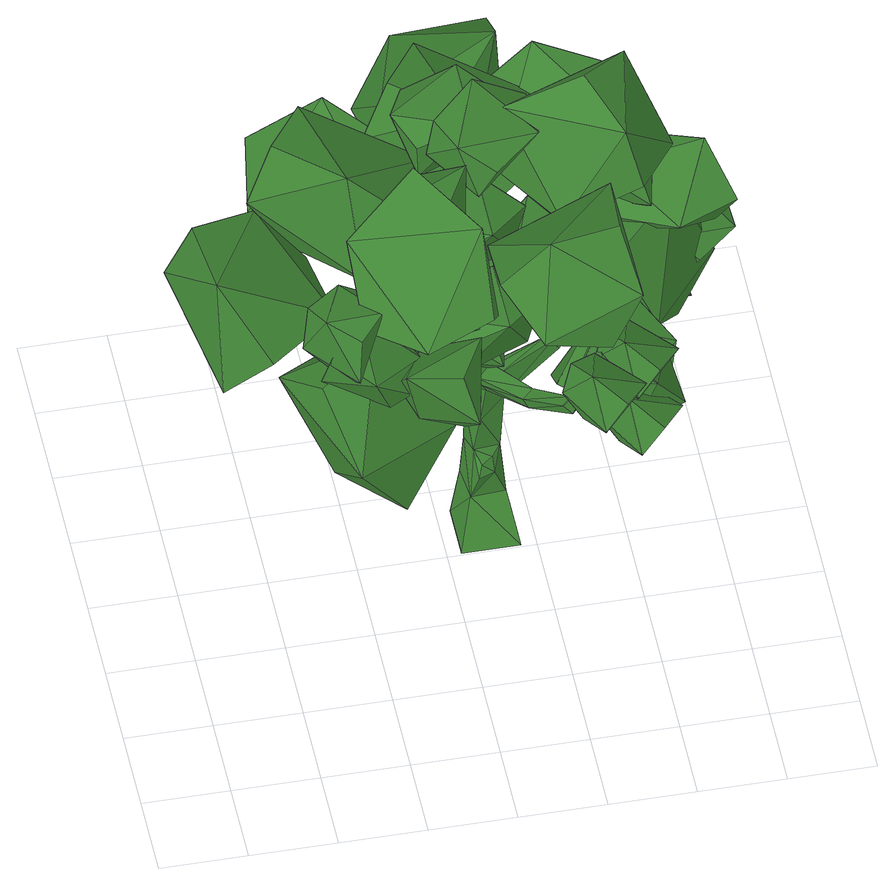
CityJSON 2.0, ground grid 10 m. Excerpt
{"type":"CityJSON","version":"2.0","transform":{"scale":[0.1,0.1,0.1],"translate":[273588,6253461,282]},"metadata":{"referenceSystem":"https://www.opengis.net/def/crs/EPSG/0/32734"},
"CityObjects":{
"tree1":{"type":"SolitaryVegetationObject","attributes":{"height":0.9,"width":0.11,"group":"standard","type":"broadleaf","footprint":[263560.18,6242800.06],"ground_height":15.15},"geometry":[{"type":"MultiSurface","lod":"2","boundaries":[[[0,1,2]],[[3,4,5]],[[0,6,7]],[[8,9,6]],[[9,10,11]],[[3,12,13]],[[2,8,0]],[[14,15,8]],[[15,16,10]],[[17,18,19]],[[2,20,14]],[[20,21,14]],[[22,16,21]],[[23,24,25]],[[7,20,1]],[[22,26,9]],[[9,23,22]],[[11,27,23]],[[28,29,30]],[[25,31,32]],[[33,34,35]],[[5,36,37]],[[38,39,40]],[[34,41,35]],[[28,38,34]],[[31,41,29]],[[39,42,43]],[[41,44,29]],[[29,39,30]],[[41,40,45]],[[46,42,47]],[[40,47,45]],[[39,46,40]],[[44,47,42]],[[48,49,50]],[[11,48,51]],[[11,12,3]],[[10,13,48]],[[52,53,54]],[[51,50,55]],[[12,55,52]],[[12,49,13]],[[56,57,58]],[[52,59,49]],[[49,56,50]],[[55,56,53]],[[60,57,61]],[[53,58,60]],[[53,61,54]],[[54,57,59]],[[62,63,64]],[[19,65,66]],[[67,65,62]],[[17,62,68]],[[10,17,32]],[[10,66,67]],[[16,19,66]],[[32,19,25]],[[64,69,70]],[[68,71,18]],[[18,63,65]],[[68,64,72]],[[70,73,74]],[[72,75,71]],[[63,75,69]],[[64,76,72]],[[73,77,74]],[[76,78,75]],[[75,73,69]],[[76,74,77]],[[79,80,81]],[[22,81,80]],[[9,79,6]],[[20,79,81]],[[82,83,84]],[[33,85,86]],[[33,28,34]],[[87,32,31]],[[33,36,88]],[[86,82,84]],[[27,37,82]],[[89,90,91]],[[82,92,93]],[[84,89,36]],[[37,89,92]],[[94,91,90]],[[89,95,92]],[[83,94,90]],[[93,95,94]],[[86,24,27]],[[86,85,24]],[[85,25,24]],[[5,87,88]],[[5,4,87]],[[4,32,87]],[[0,7,1]],[[0,8,6]],[[8,15,9]],[[9,15,10]],[[13,32,4]],[[4,3,13]],[[2,14,8]],[[14,21,15]],[[15,21,16]],[[17,68,18]],[[2,1,20]],[[20,22,21]],[[22,23,16]],[[25,16,23]],[[23,27,24]],[[7,6,20]],[[22,80,26]],[[9,11,23]],[[11,3,27]],[[28,31,29]],[[25,35,31]],[[35,25,85]],[[85,33,35]],[[37,3,5]],[[5,88,36]],[[38,30,39]],[[34,38,41]],[[28,30,38]],[[31,35,41]],[[39,44,42]],[[41,45,44]],[[29,44,39]],[[41,38,40]],[[46,43,42]],[[40,46,47]],[[39,43,46]],[[44,45,47]],[[48,13,49]],[[11,10,48]],[[11,51,12]],[[10,32,13]],[[52,55,53]],[[51,48,50]],[[12,51,55]],[[12,52,49]],[[56,59,57]],[[52,54,59]],[[49,59,56]],[[55,50,56]],[[60,58,57]],[[53,56,58]],[[53,60,61]],[[54,61,57]],[[62,65,63]],[[19,18,65]],[[67,66,65]],[[17,67,62]],[[10,67,17]],[[10,16,66]],[[16,25,19]],[[32,17,19]],[[64,63,69]],[[68,72,71]],[[18,71,63]],[[68,62,64]],[[70,69,73]],[[72,76,75]],[[63,71,75]],[[64,70,76]],[[73,78,77]],[[76,77,78]],[[75,78,73]],[[76,70,74]],[[79,26,80]],[[22,20,81]],[[9,26,79]],[[20,6,79]],[[82,93,83]],[[33,88,28]],[[28,88,31]],[[88,87,31]],[[33,84,36]],[[84,33,86]],[[86,27,82]],[[27,3,37]],[[89,83,90]],[[82,37,92]],[[84,83,89]],[[37,36,89]],[[94,95,91]],[[89,91,95]],[[83,93,94]],[[93,92,95]],[[96,97,98]],[[99,100,101]],[[102,103,104]],[[96,98,104]],[[105,106,107]],[[108,109,110]],[[111,112,113]],[[105,107,113]],[[114,115,116]],[[117,118,119]],[[120,121,122]],[[114,116,122]],[[123,124,125]],[[126,127,128]],[[129,130,131]],[[123,125,131]],[[132,133,134]],[[135,136,137]],[[138,139,140]],[[132,134,140]],[[141,142,143]],[[144,145,146]],[[147,148,149]],[[141,143,149]],[[150,151,152]],[[153,154,155]],[[156,157,158]],[[150,152,158]],[[159,160,161]],[[162,163,164]],[[165,166,167]],[[159,161,167]],[[168,169,170]],[[171,172,173]],[[174,175,176]],[[168,170,176]],[[177,178,179]],[[180,181,182]],[[183,184,185]],[[177,179,185]],[[186,187,188]],[[189,190,191]],[[192,193,194]],[[186,188,194]],[[195,196,197]],[[198,199,200]],[[201,202,203]],[[195,197,203]],[[204,205,206]],[[207,208,209]],[[210,211,212]],[[204,206,212]],[[213,214,215]],[[216,217,218]],[[219,220,221]],[[213,215,221]],[[222,223,224]],[[225,226,227]],[[228,229,230]],[[222,224,230]],[[231,232,233]],[[234,235,236]],[[237,238,239]],[[231,233,239]],[[240,241,242]],[[243,244,245]],[[246,247,248]],[[240,242,248]],[[249,250,251]],[[252,253,254]],[[255,256,257]],[[249,251,257]],[[258,259,260]],[[261,262,263]],[[264,265,266]],[[258,260,266]],[[267,268,269]],[[270,271,272]],[[273,274,275]],[[267,269,275]],[[276,277,278]],[[279,280,281]],[[282,283,284]],[[276,278,284]],[[285,286,287]],[[288,289,290]],[[291,292,293]],[[285,287,293]],[[294,295,296]],[[297,298,299]],[[300,301,302]],[[294,296,302]],[[303,304,305]],[[306,307,308]],[[309,310,311]],[[303,305,311]],[[312,313,314]],[[315,316,317]],[[318,319,320]],[[312,314,320]],[[321,322,323]],[[324,325,326]],[[327,328,329]],[[321,323,329]],[[330,331,332]],[[333,334,335]],[[336,337,338]],[[330,332,338]],[[339,340,341]],[[342,343,344]],[[345,346,347]],[[339,341,347]],[[348,349,350]],[[351,352,353]],[[354,355,356]],[[348,350,356]],[[357,358,359]],[[360,361,362]],[[363,364,365]],[[357,359,365]],[[366,367,368]],[[369,370,371]],[[372,373,374]],[[366,368,374]],[[375,376,377]],[[378,379,380]],[[381,382,383]],[[375,377,383]],[[384,385,386]],[[387,388,389]],[[390,391,392]],[[384,386,392]],[[393,394,395]],[[396,397,398]],[[399,400,401]],[[393,395,401]],[[402,403,404]],[[405,406,407]],[[408,409,410]],[[402,404,410]],[[411,412,413]],[[414,415,416]],[[417,418,419]],[[411,413,419]],[[419,416,417]],[[419,413,416]],[[413,414,416]],[[419,412,411]],[[419,418,412]],[[418,420,412]],[[416,418,417]],[[416,415,418]],[[415,420,418]],[[413,415,414]],[[413,412,415]],[[412,420,415]],[[410,407,408]],[[410,404,407]],[[404,405,407]],[[410,403,402]],[[410,409,403]],[[409,421,403]],[[407,409,408]],[[407,406,409]],[[406,421,409]],[[404,406,405]],[[404,403,406]],[[403,421,406]],[[401,398,399]],[[401,395,398]],[[395,396,398]],[[401,394,393]],[[401,400,394]],[[400,422,394]],[[398,400,399]],[[398,397,400]],[[397,422,400]],[[395,397,396]],[[395,394,397]],[[394,422,397]],[[392,389,390]],[[392,386,389]],[[386,387,389]],[[392,385,384]],[[392,391,385]],[[391,423,385]],[[389,391,390]],[[389,388,391]],[[388,423,391]],[[386,388,387]],[[386,385,388]],[[385,423,388]],[[383,380,381]],[[383,377,380]],[[377,378,380]],[[383,376,375]],[[383,382,376]],[[382,424,376]],[[380,382,381]],[[380,379,382]],[[379,424,382]],[[377,379,378]],[[377,376,379]],[[376,424,379]],[[374,371,372]],[[374,368,371]],[[368,369,371]],[[374,367,366]],[[374,373,367]],[[373,425,367]],[[371,373,372]],[[371,370,373]],[[370,425,373]],[[368,370,369]],[[368,367,370]],[[367,425,370]],[[365,362,363]],[[365,359,362]],[[359,360,362]],[[365,358,357]],[[365,364,358]],[[364,426,358]],[[362,364,363]],[[362,361,364]],[[361,426,364]],[[359,361,360]],[[359,358,361]],[[358,426,361]],[[356,353,354]],[[356,350,353]],[[350,351,353]],[[356,349,348]],[[356,355,349]],[[355,427,349]],[[353,355,354]],[[353,352,355]],[[352,427,355]],[[350,352,351]],[[350,349,352]],[[349,427,352]],[[347,344,345]],[[347,341,344]],[[341,342,344]],[[347,340,339]],[[347,346,340]],[[346,428,340]],[[344,346,345]],[[344,343,346]],[[343,428,346]],[[341,343,342]],[[341,340,343]],[[340,428,343]],[[338,335,336]],[[338,332,335]],[[332,333,335]],[[338,331,330]],[[338,337,331]],[[337,429,331]],[[335,337,336]],[[335,334,337]],[[334,429,337]],[[332,334,333]],[[332,331,334]],[[331,429,334]],[[329,326,327]],[[329,323,326]],[[323,324,326]],[[329,322,321]],[[329,328,322]],[[328,430,322]],[[326,328,327]],[[326,325,328]],[[325,430,328]],[[323,325,324]],[[323,322,325]],[[322,430,325]],[[320,317,318]],[[320,314,317]],[[314,315,317]],[[320,313,312]],[[320,319,313]],[[319,431,313]],[[317,319,318]],[[317,316,319]],[[316,431,319]],[[314,316,315]],[[314,313,316]],[[313,431,316]],[[311,308,309]],[[311,305,308]],[[305,306,308]],[[311,304,303]],[[311,310,304]],[[310,432,304]],[[308,310,309]],[[308,307,310]],[[307,432,310]],[[305,307,306]],[[305,304,307]],[[304,432,307]],[[302,299,300]],[[302,296,299]],[[296,297,299]],[[302,295,294]],[[302,301,295]],[[301,433,295]],[[299,301,300]],[[299,298,301]],[[298,433,301]],[[296,298,297]],[[296,295,298]],[[295,433,298]],[[293,290,291]],[[293,287,290]],[[287,288,290]],[[293,286,285]],[[293,292,286]],[[292,434,286]],[[290,292,291]],[[290,289,292]],[[289,434,292]],[[287,289,288]],[[287,286,289]],[[286,434,289]],[[284,281,282]],[[284,278,281]],[[278,279,281]],[[284,277,276]],[[284,283,277]],[[283,435,277]],[[281,283,282]],[[281,280,283]],[[280,435,283]],[[278,280,279]],[[278,277,280]],[[277,435,280]],[[275,272,273]],[[275,269,272]],[[269,270,272]],[[275,268,267]],[[275,274,268]],[[274,436,268]],[[272,274,273]],[[272,271,274]],[[271,436,274]],[[269,271,270]],[[269,268,271]],[[268,436,271]],[[266,263,264]],[[266,260,263]],[[260,261,263]],[[266,259,258]],[[266,265,259]],[[265,437,259]],[[263,265,264]],[[263,262,265]],[[262,437,265]],[[260,262,261]],[[260,259,262]],[[259,437,262]],[[257,254,255]],[[257,251,254]],[[251,252,254]],[[257,250,249]],[[257,256,250]],[[256,438,250]],[[254,256,255]],[[254,253,256]],[[253,438,256]],[[251,253,252]],[[251,250,253]],[[250,438,253]],[[248,245,246]],[[248,242,245]],[[242,243,245]],[[248,241,240]],[[248,247,241]],[[247,439,241]],[[245,247,246]],[[245,244,247]],[[244,439,247]],[[242,244,243]],[[242,241,244]],[[241,439,244]],[[239,236,237]],[[239,233,236]],[[233,234,236]],[[239,232,231]],[[239,238,232]],[[238,440,232]],[[236,238,237]],[[236,235,238]],[[235,440,238]],[[233,235,234]],[[233,232,235]],[[232,440,235]],[[230,227,228]],[[230,224,227]],[[224,225,227]],[[230,223,222]],[[230,229,223]],[[229,441,223]],[[227,229,228]],[[227,226,229]],[[226,441,229]],[[224,226,225]],[[224,223,226]],[[223,441,226]],[[221,218,219]],[[221,215,218]],[[215,216,218]],[[221,214,213]],[[221,220,214]],[[220,442,214]],[[218,220,219]],[[218,217,220]],[[217,442,220]],[[215,217,216]],[[215,214,217]],[[214,442,217]],[[212,209,210]],[[212,206,209]],[[206,207,209]],[[212,205,204]],[[212,211,205]],[[211,443,205]],[[209,211,210]],[[209,208,211]],[[208,443,211]],[[206,208,207]],[[206,205,208]],[[205,443,208]],[[203,200,201]],[[203,197,200]],[[197,198,200]],[[203,196,195]],[[203,202,196]],[[202,444,196]],[[200,202,201]],[[200,199,202]],[[199,444,202]],[[197,199,198]],[[197,196,199]],[[196,444,199]],[[194,191,192]],[[194,188,191]],[[188,189,191]],[[194,187,186]],[[194,193,187]],[[193,445,187]],[[191,193,192]],[[191,190,193]],[[190,445,193]],[[188,190,189]],[[188,187,190]],[[187,445,190]],[[185,182,183]],[[185,179,182]],[[179,180,182]],[[185,178,177]],[[185,184,178]],[[184,446,178]],[[182,184,183]],[[182,181,184]],[[181,446,184]],[[179,181,180]],[[179,178,181]],[[178,446,181]],[[176,173,174]],[[176,170,173]],[[170,171,173]],[[176,169,168]],[[176,175,169]],[[175,447,169]],[[173,175,174]],[[173,172,175]],[[172,447,175]],[[170,172,171]],[[170,169,172]],[[169,447,172]],[[167,164,165]],[[167,161,164]],[[161,162,164]],[[167,160,159]],[[167,166,160]],[[166,448,160]],[[164,166,165]],[[164,163,166]],[[163,448,166]],[[161,163,162]],[[161,160,163]],[[160,448,163]],[[158,155,156]],[[158,152,155]],[[152,153,155]],[[158,151,150]],[[158,157,151]],[[157,449,151]],[[155,157,156]],[[155,154,157]],[[154,449,157]],[[152,154,153]],[[152,151,154]],[[151,449,154]],[[149,146,147]],[[149,143,146]],[[143,144,146]],[[149,142,141]],[[149,148,142]],[[148,450,142]],[[146,148,147]],[[146,145,148]],[[145,450,148]],[[143,145,144]],[[143,142,145]],[[142,450,145]],[[140,137,138]],[[140,134,137]],[[134,135,137]],[[140,133,132]],[[140,139,133]],[[139,451,133]],[[137,139,138]],[[137,136,139]],[[136,451,139]],[[134,136,135]],[[134,133,136]],[[133,451,136]],[[131,128,129]],[[131,125,128]],[[125,126,128]],[[131,124,123]],[[131,130,124]],[[130,452,124]],[[128,130,129]],[[128,127,130]],[[127,452,130]],[[125,127,126]],[[125,124,127]],[[124,452,127]],[[122,119,120]],[[122,116,119]],[[116,117,119]],[[122,115,114]],[[122,121,115]],[[121,453,115]],[[119,121,120]],[[119,118,121]],[[118,453,121]],[[116,118,117]],[[116,115,118]],[[115,453,118]],[[113,110,111]],[[113,107,110]],[[107,108,110]],[[113,106,105]],[[113,112,106]],[[112,454,106]],[[110,112,111]],[[110,109,112]],[[109,454,112]],[[107,109,108]],[[107,106,109]],[[106,454,109]],[[104,101,102]],[[104,98,101]],[[98,99,101]],[[104,97,96]],[[104,103,97]],[[103,455,97]],[[101,103,102]],[[101,100,103]],[[100,455,103]],[[98,100,99]],[[98,97,100]],[[97,455,100]]]}]}
},
"vertices":[
[382,368,4],[316,303,4],[316,368,4],[364,333,247],[359,345,247],[360,332,258],[371,331,64],[382,303,4],[366,375,63],[367,346,122],[356,357,210],[369,332,212],[428,361,258],[422,372,254],[327,371,63],[359,372,123],[330,357,183],[346,391,237],[328,442,278],[336,385,234],[331,328,64],[330,364,123],[336,337,129],[342,329,183],[336,325,239],[330,336,237],[356,331,120],[346,318,241],[318,334,324],[253,345,404],[257,334,411],[309,347,319],[350,352,243],[337,318,261],[307,324,317],[298,337,312],[390,277,277],[398,278,262],[252,326,401],[149,335,389],[147,327,380],[249,337,394],[93,339,421],[95,335,423],[147,344,382],[146,337,373],[93,332,420],[91,336,418],[431,374,241],[463,374,304],[475,376,300],[436,362,243],[465,364,307],[460,353,364],[449,352,368],[477,366,302],[458,362,363],[506,365,409],[509,366,407],[448,360,366],[509,363,408],[506,363,410],[349,453,259],[322,494,265],[341,495,265],[324,450,258],[334,394,210],[350,395,220],[342,443,280],[327,528,246],[343,529,246],[324,498,281],[335,499,281],[325,576,271],[334,578,272],[329,532,260],[339,534,261],[331,574,279],[326,574,278],[357,322,105],[342,321,119],[338,314,106],[384,266,258],[412,217,306],[377,267,272],[332,326,248],[341,316,251],[353,343,256],[354,331,268],[422,227,309],[430,193,365],[434,199,366],[433,222,301],[422,211,298],[435,189,363],[440,195,364],[590,391,446],[556,319,517],[607,352,376],[557,303,334],[521,228,401],[497,358,325],[458,399,384],[419,327,453],[525,431,417],[159,384,421],[171,279,436],[109,395,358],[34,364,348],[42,258,360],[3,395,417],[32,384,493],[39,278,510],[107,411,478],[246,219,446],[280,151,370],[189,267,413],[121,243,375],[150,176,296],[92,198,436],[129,136,474],[159,65,399],[196,178,496],[463,154,646],[472,254,609],[383,137,650],[328,143,590],[333,242,551],[368,94,538],[445,102,511],[454,200,469],[479,103,585],[312,97,586],[308,145,682],[236,83,561],[175,137,555],[165,186,649],[215,188,505],[287,224,517],[281,276,611],[328,155,530],[463,253,345],[398,215,360],[487,267,396],[500,231,440],[437,193,458],[534,195,408],[519,166,360],[456,126,376],[503,213,330],[531,388,540],[596,351,555],[532,403,484],[539,367,438],[604,329,449],[495,331,452],[488,302,502],[551,261,515],[489,349,536],[184,375,421],[106,447,436],[229,399,358],[265,472,348],[190,548,360],[308,469,417],[280,459,493],[206,534,510],[241,388,478],[250,594,421],[310,681,436],[281,553,358],[358,528,348],[422,613,360],[361,484,417],[347,511,493],[411,595,510],[272,539,478],[475,373,468],[377,413,483],[509,412,405],[516,493,395],[420,537,407],[558,506,464],[535,486,540],[439,529,557],[524,406,525],[368,555,508],[441,478,522],[322,533,444],[281,463,435],[351,383,446],[238,469,504],[267,477,579],[337,398,597],[310,545,564],[227,492,500],[300,416,515],[180,471,437],[140,401,427],[210,320,439],[97,406,496],[126,415,572],[195,335,589],[169,482,557],[460,343,690],[372,362,638],[494,279,658],[512,268,581],[425,283,526],[557,332,574],[537,407,589],[451,428,533],[515,395,664],[307,655,368],[218,622,325],[340,593,405],[358,523,373],[271,485,329],[403,551,315],[383,605,260],[298,570,212],[361,661,311],[295,356,638],[346,398,651],[287,356,587],[321,347,550],[373,388,560],[335,300,567],[353,289,614],[407,328,626],[313,308,640],[354,340,458],[405,382,471],[345,340,408],[380,331,371],[432,373,380],[394,285,388],[412,273,434],[465,312,446],[372,292,461],[254,439,454],[305,481,467],[246,440,404],[281,430,367],[333,472,376],[295,384,384],[313,372,431],[366,412,442],[273,391,457],[242,484,362],[301,498,393],[222,528,346],[245,563,316],[304,580,344],[255,531,277],[282,487,280],[342,501,307],[253,465,316],[277,356,597],[339,355,622],[256,402,608],[276,448,596],[339,451,621],[280,440,546],[305,402,522],[368,402,544],[280,363,546],[277,148,493],[339,147,518],[256,193,504],[276,239,492],[339,242,517],[280,231,442],[305,193,418],[368,194,441],[280,155,443],[277,242,541],[339,241,566],[256,288,552],[276,334,541],[339,336,565],[280,325,490],[305,287,466],[368,288,489],[280,249,491],[209,134,470],[213,90,520],[245,171,478],[295,164,486],[302,120,537],[304,138,442],[280,95,426],[287,49,475],[232,114,429],[446,371,524],[450,327,575],[482,408,533],[532,401,541],[539,357,592],[541,375,497],[517,332,481],[524,286,530],[470,351,484],[227,313,554],[231,268,605],[263,349,563],[313,342,570],[320,299,621],[322,316,527],[298,273,511],[305,227,560],[251,292,513],[268,302,378],[272,257,428],[304,338,386],[354,331,394],[361,288,445],[362,305,350],[339,263,334],[346,216,383],[291,281,336],[359,249,467],[363,205,517],[394,286,475],[445,279,483],[452,235,534],[453,253,439],[430,210,423],[436,164,472],[382,229,426],[235,465,372],[238,420,422],[270,501,380],[320,494,388],[327,451,439],[329,469,344],[305,426,328],[312,380,377],[258,444,331],[462,206,434],[520,180,412],[425,193,400],[414,146,384],[470,117,360],[405,126,431],[437,125,471],[494,96,450],[445,176,472],[443,148,492],[459,106,512],[473,169,482],[502,158,460],[521,116,479],[481,148,430],[452,123,429],[469,80,447],[432,140,456],[443,125,425],[459,83,446],[473,145,416],[502,134,394],[521,93,413],[481,125,363],[452,100,363],[469,57,381],[432,117,390],[394,81,517],[410,38,537],[424,101,507],[453,90,485],[472,48,504],[432,81,455],[403,56,454],[420,13,472],[383,73,481],[317,162,506],[267,140,526],[308,186,470],[279,220,467],[227,201,486],[297,245,500],[304,232,542],[253,213,564],[329,196,532],[222,107,476],[180,90,514],[202,125,441],[172,159,441],[129,144,478],[199,188,463],[218,182,502],[177,168,541],[240,145,492],[584,316,401],[630,350,409],[552,328,430],[536,369,436],[580,405,446],[523,375,394],[548,373,358],[593,409,365],[562,331,364],[541,291,383],[575,318,344],[536,319,418],[522,361,417],[555,390,379],[483,352,398],[477,332,358],[508,360,318],[499,294,369],[166,102,575],[163,96,517],[196,134,583],[197,176,567],[194,172,509],[156,187,581],[118,166,573],[112,162,515],[131,126,588],[154,141,480],[565,372,324],[627,408,412],[138,126,532],[220,173,537],[444,9,516],[493,53,424],[493,76,491],[528,115,394],[296,391,441],[420,176,537],[330,228,447],[289,239,624],[508,298,594],[271,61,539],[385,289,554],[385,195,506],[385,403,610],[350,535,364],[365,479,435],[464,379,439],[405,395,619],[213,538,263],[366,368,535],[276,312,522],[417,374,530],[356,517,491],[417,679,444],[124,552,444],[621,292,514],[393,156,408],[248,231,702],[424,290,521],[214,92,311],[89,211,444],[478,249,496]
]}
